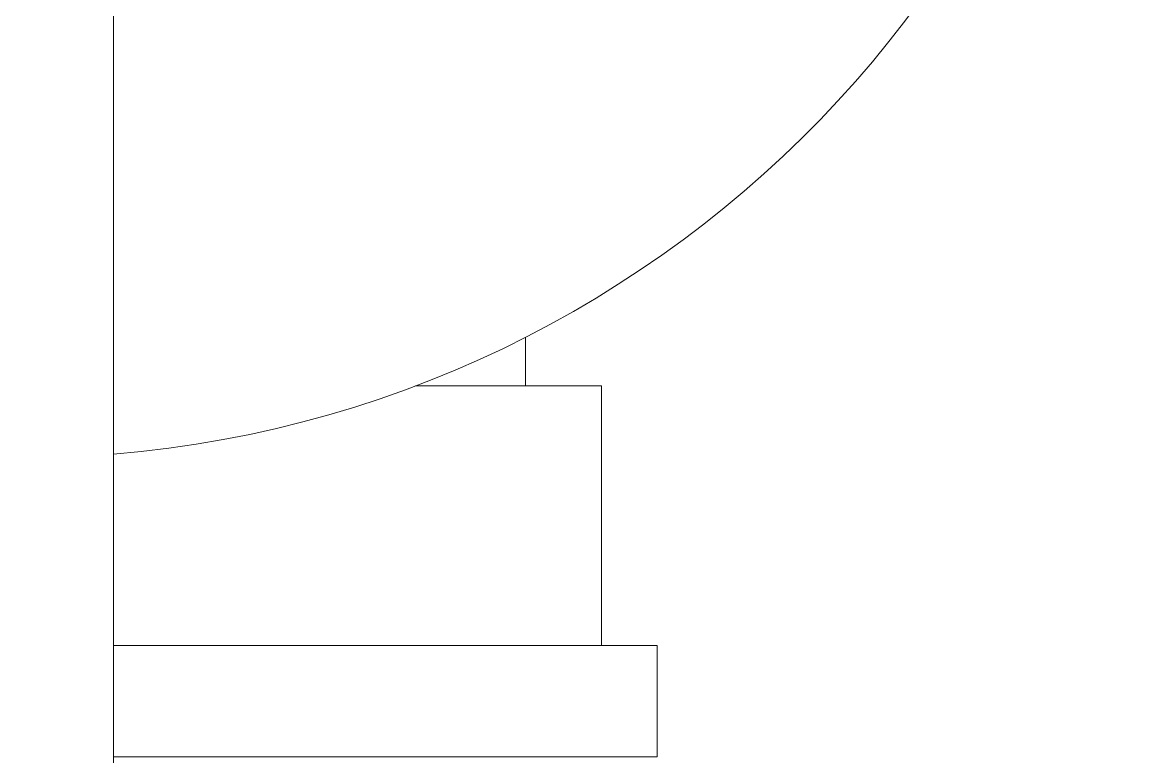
# Model space of a CAD drawing. Extents: x 4138 to 4928, y 0 to 579.
# Drawn here: x 4382.42 to 4412.38, y 162.99 to 182.79 of the extents above; entities that cross this region are included whole.
import ezdxf

# ---------------------------------------------------------------- set-up
doc = ezdxf.new("R2010")
doc.units = 0
doc.header["$LTSCALE"] = 10
doc.header["$MEASUREMENT"] = 0
doc.layers.add('1', color=7, linetype='CONTINUOUS')

msp = doc.modelspace()

# ---------------------------------------------------------------- linework, layer by layer
at = {"layer": '1', "color": 7, "linetype": 'Continuous', "lineweight": 18}
for p, q in [((4384.877, 128.242), (4384.877, 184.271)), ((4395.984, 172.991), (4395.984, 174.302)), ((4393.02, 172.99), (4398.034, 172.99)), ((4398.034, 172.99), (4398.034, 165.99)), ((4384.877, 165.99), (4399.534, 165.99)), ((4399.534, 165.99), (4399.534, 162.99)), ((4399.534, 162.99), (4384.877, 162.99))]:
    msp.add_line(p, q, dxfattribs=at)
msp.add_arc((4382.377, 201.039), 30, 274.7812, 90, dxfattribs=at)

doc.saveas('drawing.dxf')
